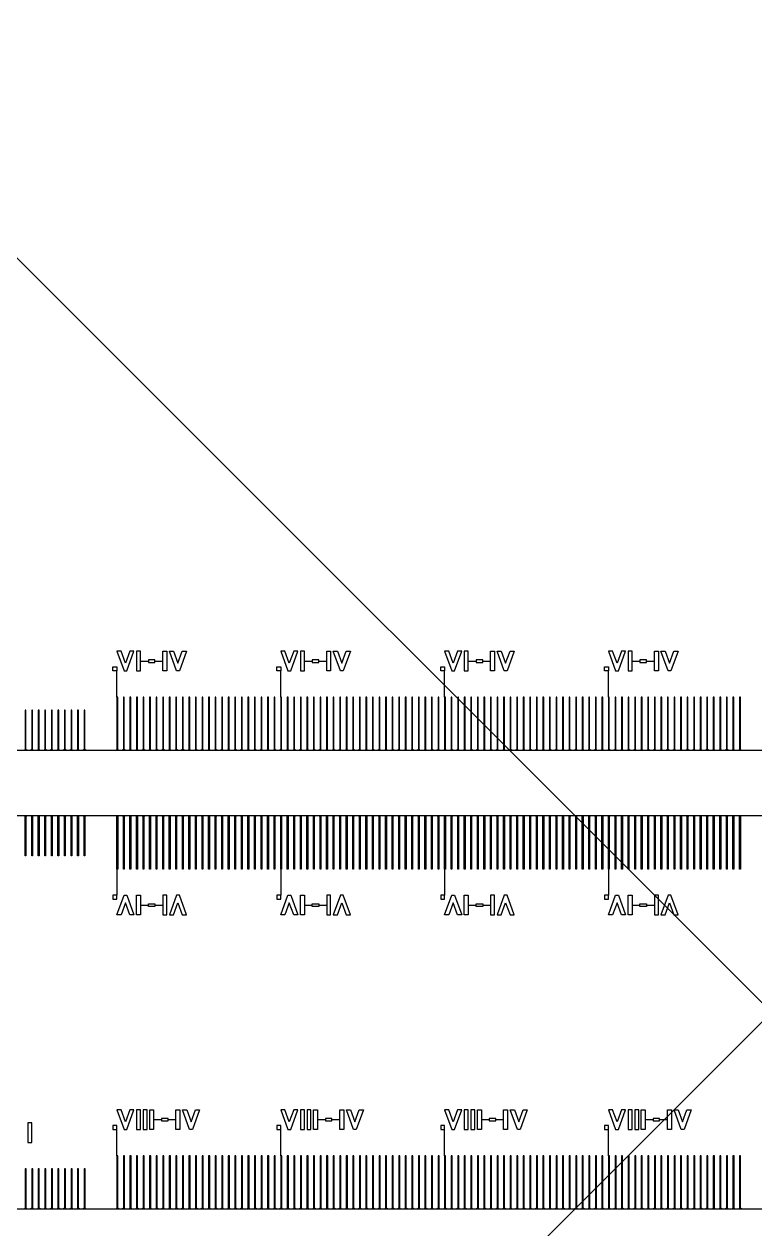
# Model space of a CAD drawing. Extents: x 135699 to 160699, y 112501 to 137501.
# Drawn here: x 147629 to 148186, y 124836 to 125756 of the extents above; entities that cross this region are included whole.
import ezdxf

# ---------------------------------------------------------------- set-up
doc = ezdxf.new("R2010")
doc.units = 13
doc.layers.add('0.6', color=7, linetype='Continuous', true_color=0x00f000)
doc.layers.add('Write', color=7, linetype='Continuous', true_color=0x839eaa)
doc.layers.add('0.8', color=30, linetype='Continuous')
doc.layers.add('Main', color=140, linetype='Continuous')

msp = doc.modelspace()

# ---------------------------------------------------------------- linework, layer by layer
for p, q in [((135699.08, 112501.31), (160699.08, 137501.31)), ((135699.08, 137501.31), (160699.08, 112501.31)), ((147717.73, 125269.41), (147723.73, 125269.41)), ((147728.73, 125269.41), (147734.73, 125269.41)), ((147842.73, 125269.41), (147848.73, 125269.41)), ((147853.73, 125269.41), (147859.73, 125269.41)), ((147967.73, 125269.41), (147973.73, 125269.41)), ((147978.73, 125269.41), (147984.73, 125269.41)), ((148092.73, 125269.41), (148098.73, 125269.41)), ((148103.73, 125269.41), (148109.73, 125269.41)), ((147699.68, 125241.91), (147699.68, 125261.91)), ((147824.68, 125241.91), (147824.68, 125261.91)), ((147949.68, 125241.91), (147949.68, 125261.91)), ((148074.68, 125241.91), (148074.68, 125261.91)), ((147699.68, 125110.71), (147699.68, 125090.71)), ((147824.68, 125110.71), (147824.68, 125090.71)), ((147949.68, 125110.71), (147949.68, 125090.71)), ((148074.68, 125110.71), (148074.68, 125090.71)), ((147717.73, 125083.21), (147723.73, 125083.21)), ((147728.73, 125083.21), (147734.73, 125083.21)), ((147842.73, 125083.21), (147848.73, 125083.21)), ((147853.73, 125083.21), (147859.73, 125083.21)), ((147967.73, 125083.21), (147973.73, 125083.21)), ((147978.73, 125083.21), (147984.73, 125083.21)), ((148092.73, 125083.21), (148098.73, 125083.21)), ((148103.73, 125083.21), (148109.73, 125083.21)), ((147727.73, 124919.41), (147733.73, 124919.41)), ((147738.73, 124919.41), (147744.73, 124919.41)), ((147852.73, 124919.41), (147858.73, 124919.41)), ((147863.73, 124919.41), (147869.73, 124919.41)), ((147977.73, 124919.41), (147983.73, 124919.41)), ((147988.73, 124919.41), (147994.73, 124919.41)), ((148102.73, 124919.41), (148108.73, 124919.41)), ((148113.73, 124919.41), (148119.73, 124919.41)), ((147699.68, 124891.91), (147699.68, 124911.91)), ((147824.68, 124891.91), (147824.68, 124911.91)), ((147949.68, 124891.91), (147949.68, 124911.91)), ((148074.68, 124891.91), (148074.68, 124911.91))]:
    msp.add_line(p, q)
at = {"layer": '0.6'}
for points in [[(147700.88, 125201.31), (147700.28, 125201.91), (147700.28, 125241.91), (147699.68, 125241.91), (147699.68, 125201.91), (147699.08, 125201.31)], [(147705.88, 125201.31), (147705.28, 125201.91), (147705.28, 125241.91), (147704.68, 125241.91), (147704.68, 125201.91), (147704.08, 125201.31)], [(147710.88, 125201.31), (147710.28, 125201.91), (147710.28, 125241.91), (147709.68, 125241.91), (147709.68, 125201.91), (147709.08, 125201.31)], [(147715.88, 125201.31), (147715.28, 125201.91), (147715.28, 125241.91), (147714.68, 125241.91), (147714.68, 125201.91), (147714.08, 125201.31)], [(147720.88, 125201.31), (147720.28, 125201.91), (147720.28, 125241.91), (147719.68, 125241.91), (147719.68, 125201.91), (147719.08, 125201.31)], [(147725.88, 125201.31), (147725.28, 125201.91), (147725.28, 125241.91), (147724.68, 125241.91), (147724.68, 125201.91), (147724.08, 125201.31)], [(147730.88, 125201.31), (147730.28, 125201.91), (147730.28, 125241.91), (147729.68, 125241.91), (147729.68, 125201.91), (147729.08, 125201.31)], [(147735.88, 125201.31), (147735.28, 125201.91), (147735.28, 125241.91), (147734.68, 125241.91), (147734.68, 125201.91), (147734.08, 125201.31)], [(147740.88, 125201.31), (147740.28, 125201.91), (147740.28, 125241.91), (147739.68, 125241.91), (147739.68, 125201.91), (147739.08, 125201.31)], [(147745.88, 125201.31), (147745.28, 125201.91), (147745.28, 125241.91), (147744.68, 125241.91), (147744.68, 125201.91), (147744.08, 125201.31)], [(147750.88, 125201.31), (147750.28, 125201.91), (147750.28, 125241.91), (147749.68, 125241.91), (147749.68, 125201.91), (147749.08, 125201.31)], [(147755.88, 125201.31), (147755.28, 125201.91), (147755.28, 125241.91), (147754.68, 125241.91), (147754.68, 125201.91), (147754.08, 125201.31)], [(147760.88, 125201.31), (147760.28, 125201.91), (147760.28, 125241.91), (147759.68, 125241.91), (147759.68, 125201.91), (147759.08, 125201.31)], [(147765.88, 125201.31), (147765.28, 125201.91), (147765.28, 125241.91), (147764.68, 125241.91), (147764.68, 125201.91), (147764.08, 125201.31)], [(147770.88, 125201.31), (147770.28, 125201.91), (147770.28, 125241.91), (147769.68, 125241.91), (147769.68, 125201.91), (147769.08, 125201.31)], [(147775.88, 125201.31), (147775.28, 125201.91), (147775.28, 125241.91), (147774.68, 125241.91), (147774.68, 125201.91), (147774.08, 125201.31)], [(147780.88, 125201.31), (147780.28, 125201.91), (147780.28, 125241.91), (147779.68, 125241.91), (147779.68, 125201.91), (147779.08, 125201.31)], [(147785.88, 125201.31), (147785.28, 125201.91), (147785.28, 125241.91), (147784.68, 125241.91), (147784.68, 125201.91), (147784.08, 125201.31)], [(147790.88, 125201.31), (147790.28, 125201.91), (147790.28, 125241.91), (147789.68, 125241.91), (147789.68, 125201.91), (147789.08, 125201.31)], [(147795.88, 125201.31), (147795.28, 125201.91), (147795.28, 125241.91), (147794.68, 125241.91), (147794.68, 125201.91), (147794.08, 125201.31)], [(147800.88, 125201.31), (147800.28, 125201.91), (147800.28, 125241.91), (147799.68, 125241.91), (147799.68, 125201.91), (147799.08, 125201.31)], [(147805.88, 125201.31), (147805.28, 125201.91), (147805.28, 125241.91), (147804.68, 125241.91), (147804.68, 125201.91), (147804.08, 125201.31)], [(147810.88, 125201.31), (147810.28, 125201.91), (147810.28, 125241.91), (147809.68, 125241.91), (147809.68, 125201.91), (147809.08, 125201.31)], [(147815.88, 125201.31), (147815.28, 125201.91), (147815.28, 125241.91), (147814.68, 125241.91), (147814.68, 125201.91), (147814.08, 125201.31)], [(147820.88, 125201.31), (147820.28, 125201.91), (147820.28, 125241.91), (147819.68, 125241.91), (147819.68, 125201.91), (147819.08, 125201.31)], [(147825.88, 125201.31), (147825.28, 125201.91), (147825.28, 125241.91), (147824.68, 125241.91), (147824.68, 125201.91), (147824.08, 125201.31)], [(147830.88, 125201.31), (147830.28, 125201.91), (147830.28, 125241.91), (147829.68, 125241.91), (147829.68, 125201.91), (147829.08, 125201.31)], [(147835.88, 125201.31), (147835.28, 125201.91), (147835.28, 125241.91), (147834.68, 125241.91), (147834.68, 125201.91), (147834.08, 125201.31)], [(147840.88, 125201.31), (147840.28, 125201.91), (147840.28, 125241.91), (147839.68, 125241.91), (147839.68, 125201.91), (147839.08, 125201.31)], [(147845.88, 125201.31), (147845.28, 125201.91), (147845.28, 125241.91), (147844.68, 125241.91), (147844.68, 125201.91), (147844.08, 125201.31)], [(147850.88, 125201.31), (147850.28, 125201.91), (147850.28, 125241.91), (147849.68, 125241.91), (147849.68, 125201.91), (147849.08, 125201.31)], [(147855.88, 125201.31), (147855.28, 125201.91), (147855.28, 125241.91), (147854.68, 125241.91), (147854.68, 125201.91), (147854.08, 125201.31)], [(147860.88, 125201.31), (147860.28, 125201.91), (147860.28, 125241.91), (147859.68, 125241.91), (147859.68, 125201.91), (147859.08, 125201.31)], [(147865.88, 125201.31), (147865.28, 125201.91), (147865.28, 125241.91), (147864.68, 125241.91), (147864.68, 125201.91), (147864.08, 125201.31)], [(147870.88, 125201.31), (147870.28, 125201.91), (147870.28, 125241.91), (147869.68, 125241.91), (147869.68, 125201.91), (147869.08, 125201.31)], [(147875.88, 125201.31), (147875.28, 125201.91), (147875.28, 125241.91), (147874.68, 125241.91), (147874.68, 125201.91), (147874.08, 125201.31)], [(147880.88, 125201.31), (147880.28, 125201.91), (147880.28, 125241.91), (147879.68, 125241.91), (147879.68, 125201.91), (147879.08, 125201.31)], [(147885.88, 125201.31), (147885.28, 125201.91), (147885.28, 125241.91), (147884.68, 125241.91), (147884.68, 125201.91), (147884.08, 125201.31)], [(147890.88, 125201.31), (147890.28, 125201.91), (147890.28, 125241.91), (147889.68, 125241.91), (147889.68, 125201.91), (147889.08, 125201.31)], [(147895.88, 125201.31), (147895.28, 125201.91), (147895.28, 125241.91), (147894.68, 125241.91), (147894.68, 125201.91), (147894.08, 125201.31)], [(147900.88, 125201.31), (147900.28, 125201.91), (147900.28, 125241.91), (147899.68, 125241.91), (147899.68, 125201.91), (147899.08, 125201.31)], [(147905.88, 125201.31), (147905.28, 125201.91), (147905.28, 125241.91), (147904.68, 125241.91), (147904.68, 125201.91), (147904.08, 125201.31)], [(147910.88, 125201.31), (147910.28, 125201.91), (147910.28, 125241.91), (147909.68, 125241.91), (147909.68, 125201.91), (147909.08, 125201.31)], [(147915.88, 125201.31), (147915.28, 125201.91), (147915.28, 125241.91), (147914.68, 125241.91), (147914.68, 125201.91), (147914.08, 125201.31)], [(147920.88, 125201.31), (147920.28, 125201.91), (147920.28, 125241.91), (147919.68, 125241.91), (147919.68, 125201.91), (147919.08, 125201.31)], [(147925.88, 125201.31), (147925.28, 125201.91), (147925.28, 125241.91), (147924.68, 125241.91), (147924.68, 125201.91), (147924.08, 125201.31)], [(147930.88, 125201.31), (147930.28, 125201.91), (147930.28, 125241.91), (147929.68, 125241.91), (147929.68, 125201.91), (147929.08, 125201.31)], [(147935.88, 125201.31), (147935.28, 125201.91), (147935.28, 125241.91), (147934.68, 125241.91), (147934.68, 125201.91), (147934.08, 125201.31)], [(147940.88, 125201.31), (147940.28, 125201.91), (147940.28, 125241.91), (147939.68, 125241.91), (147939.68, 125201.91), (147939.08, 125201.31)], [(147945.88, 125201.31), (147945.28, 125201.91), (147945.28, 125241.91), (147944.68, 125241.91), (147944.68, 125201.91), (147944.08, 125201.31)], [(147950.88, 125201.31), (147950.28, 125201.91), (147950.28, 125241.91), (147949.68, 125241.91), (147949.68, 125201.91), (147949.08, 125201.31)], [(147955.88, 125201.31), (147955.28, 125201.91), (147955.28, 125241.91), (147954.68, 125241.91), (147954.68, 125201.91), (147954.08, 125201.31)], [(147960.88, 125201.31), (147960.28, 125201.91), (147960.28, 125241.91), (147959.68, 125241.91), (147959.68, 125201.91), (147959.08, 125201.31)], [(147965.88, 125201.31), (147965.28, 125201.91), (147965.28, 125241.91), (147964.68, 125241.91), (147964.68, 125201.91), (147964.08, 125201.31)], [(147970.88, 125201.31), (147970.28, 125201.91), (147970.28, 125241.91), (147969.68, 125241.91), (147969.68, 125201.91), (147969.08, 125201.31)], [(147975.88, 125201.31), (147975.28, 125201.91), (147975.28, 125241.91), (147974.68, 125241.91), (147974.68, 125201.91), (147974.08, 125201.31)], [(147980.88, 125201.31), (147980.28, 125201.91), (147980.28, 125241.91), (147979.68, 125241.91), (147979.68, 125201.91), (147979.08, 125201.31)], [(147985.88, 125201.31), (147985.28, 125201.91), (147985.28, 125241.91), (147984.68, 125241.91), (147984.68, 125201.91), (147984.08, 125201.31)], [(147990.88, 125201.31), (147990.28, 125201.91), (147990.28, 125241.91), (147989.68, 125241.91), (147989.68, 125201.91), (147989.08, 125201.31)], [(147995.88, 125201.31), (147995.28, 125201.91), (147995.28, 125241.91), (147994.68, 125241.91), (147994.68, 125201.91), (147994.08, 125201.31)], [(148000.88, 125201.31), (148000.28, 125201.91), (148000.28, 125241.91), (147999.68, 125241.91), (147999.68, 125201.91), (147999.08, 125201.31)], [(148005.88, 125201.31), (148005.28, 125201.91), (148005.28, 125241.91), (148004.68, 125241.91), (148004.68, 125201.91), (148004.08, 125201.31)], [(148010.88, 125201.31), (148010.28, 125201.91), (148010.28, 125241.91), (148009.68, 125241.91), (148009.68, 125201.91), (148009.08, 125201.31)], [(148015.88, 125201.31), (148015.28, 125201.91), (148015.28, 125241.91), (148014.68, 125241.91), (148014.68, 125201.91), (148014.08, 125201.31)], [(148020.88, 125201.31), (148020.28, 125201.91), (148020.28, 125241.91), (148019.68, 125241.91), (148019.68, 125201.91), (148019.08, 125201.31)], [(148025.88, 125201.31), (148025.28, 125201.91), (148025.28, 125241.91), (148024.68, 125241.91), (148024.68, 125201.91), (148024.08, 125201.31)], [(148030.88, 125201.31), (148030.28, 125201.91), (148030.28, 125241.91), (148029.68, 125241.91), (148029.68, 125201.91), (148029.08, 125201.31)], [(148035.88, 125201.31), (148035.28, 125201.91), (148035.28, 125241.91), (148034.68, 125241.91), (148034.68, 125201.91), (148034.08, 125201.31)], [(148040.88, 125201.31), (148040.28, 125201.91), (148040.28, 125241.91), (148039.68, 125241.91), (148039.68, 125201.91), (148039.08, 125201.31)], [(148045.88, 125201.31), (148045.28, 125201.91), (148045.28, 125241.91), (148044.68, 125241.91), (148044.68, 125201.91), (148044.08, 125201.31)], [(148050.88, 125201.31), (148050.28, 125201.91), (148050.28, 125241.91), (148049.68, 125241.91), (148049.68, 125201.91), (148049.08, 125201.31)], [(148055.88, 125201.31), (148055.28, 125201.91), (148055.28, 125241.91), (148054.68, 125241.91), (148054.68, 125201.91), (148054.08, 125201.31)], [(148060.88, 125201.31), (148060.28, 125201.91), (148060.28, 125241.91), (148059.68, 125241.91), (148059.68, 125201.91), (148059.08, 125201.31)], [(148065.88, 125201.31), (148065.28, 125201.91), (148065.28, 125241.91), (148064.68, 125241.91), (148064.68, 125201.91), (148064.08, 125201.31)], [(148070.88, 125201.31), (148070.28, 125201.91), (148070.28, 125241.91), (148069.68, 125241.91), (148069.68, 125201.91), (148069.08, 125201.31)], [(148075.88, 125201.31), (148075.28, 125201.91), (148075.28, 125241.91), (148074.68, 125241.91), (148074.68, 125201.91), (148074.08, 125201.31)], [(148080.88, 125201.31), (148080.28, 125201.91), (148080.28, 125241.91), (148079.68, 125241.91), (148079.68, 125201.91), (148079.08, 125201.31)], [(148085.88, 125201.31), (148085.28, 125201.91), (148085.28, 125241.91), (148084.68, 125241.91), (148084.68, 125201.91), (148084.08, 125201.31)], [(148090.88, 125201.31), (148090.28, 125201.91), (148090.28, 125241.91), (148089.68, 125241.91), (148089.68, 125201.91), (148089.08, 125201.31)], [(148095.88, 125201.31), (148095.28, 125201.91), (148095.28, 125241.91), (148094.68, 125241.91), (148094.68, 125201.91), (148094.08, 125201.31)], [(148100.88, 125201.31), (148100.28, 125201.91), (148100.28, 125241.91), (148099.68, 125241.91), (148099.68, 125201.91), (148099.08, 125201.31)], [(148105.88, 125201.31), (148105.28, 125201.91), (148105.28, 125241.91), (148104.68, 125241.91), (148104.68, 125201.91), (148104.08, 125201.31)], [(148110.88, 125201.31), (148110.28, 125201.91), (148110.28, 125241.91), (148109.68, 125241.91), (148109.68, 125201.91), (148109.08, 125201.31)], [(148115.88, 125201.31), (148115.28, 125201.91), (148115.28, 125241.91), (148114.68, 125241.91), (148114.68, 125201.91), (148114.08, 125201.31)], [(148120.88, 125201.31), (148120.28, 125201.91), (148120.28, 125241.91), (148119.68, 125241.91), (148119.68, 125201.91), (148119.08, 125201.31)], [(148125.88, 125201.31), (148125.28, 125201.91), (148125.28, 125241.91), (148124.68, 125241.91), (148124.68, 125201.91), (148124.08, 125201.31)], [(148130.88, 125201.31), (148130.28, 125201.91), (148130.28, 125241.91), (148129.68, 125241.91), (148129.68, 125201.91), (148129.08, 125201.31)], [(148135.88, 125201.31), (148135.28, 125201.91), (148135.28, 125241.91), (148134.68, 125241.91), (148134.68, 125201.91), (148134.08, 125201.31)], [(148140.88, 125201.31), (148140.28, 125201.91), (148140.28, 125241.91), (148139.68, 125241.91), (148139.68, 125201.91), (148139.08, 125201.31)], [(148145.88, 125201.31), (148145.28, 125201.91), (148145.28, 125241.91), (148144.68, 125241.91), (148144.68, 125201.91), (148144.08, 125201.31)], [(148150.88, 125201.31), (148150.28, 125201.91), (148150.28, 125241.91), (148149.68, 125241.91), (148149.68, 125201.91), (148149.08, 125201.31)], [(148155.88, 125201.31), (148155.28, 125201.91), (148155.28, 125241.91), (148154.68, 125241.91), (148154.68, 125201.91), (148154.08, 125201.31)], [(148160.88, 125201.31), (148160.28, 125201.91), (148160.28, 125241.91), (148159.68, 125241.91), (148159.68, 125201.91), (148159.08, 125201.31)], [(148165.88, 125201.31), (148165.28, 125201.91), (148165.28, 125241.91), (148164.68, 125241.91), (148164.68, 125201.91), (148164.08, 125201.31)], [(148170.88, 125201.31), (148170.28, 125201.91), (148170.28, 125241.91), (148169.68, 125241.91), (148169.68, 125201.91), (148169.08, 125201.31)], [(148175.88, 125201.31), (148175.28, 125201.91), (148175.28, 125241.91), (148174.68, 125241.91), (148174.68, 125201.91), (148174.08, 125201.31)], [(147630.88, 125201.31), (147630.28, 125201.91), (147630.28, 125231.91), (147629.68, 125231.91), (147629.68, 125201.91), (147629.08, 125201.31)], [(147635.88, 125201.31), (147635.28, 125201.91), (147635.28, 125231.91), (147634.68, 125231.91), (147634.68, 125201.91), (147634.08, 125201.31)], [(147640.88, 125201.31), (147640.28, 125201.91), (147640.28, 125231.91), (147639.68, 125231.91), (147639.68, 125201.91), (147639.08, 125201.31)], [(147645.88, 125201.31), (147645.28, 125201.91), (147645.28, 125231.91), (147644.68, 125231.91), (147644.68, 125201.91), (147644.08, 125201.31)], [(147650.88, 125201.31), (147650.28, 125201.91), (147650.28, 125231.91), (147649.68, 125231.91), (147649.68, 125201.91), (147649.08, 125201.31)], [(147655.88, 125201.31), (147655.28, 125201.91), (147655.28, 125231.91), (147654.68, 125231.91), (147654.68, 125201.91), (147654.08, 125201.31)], [(147660.88, 125201.31), (147660.28, 125201.91), (147660.28, 125231.91), (147659.68, 125231.91), (147659.68, 125201.91), (147659.08, 125201.31)], [(147665.88, 125201.31), (147665.28, 125201.91), (147665.28, 125231.91), (147664.68, 125231.91), (147664.68, 125201.91), (147664.08, 125201.31)], [(147670.88, 125201.31), (147670.28, 125201.91), (147670.28, 125231.91), (147669.68, 125231.91), (147669.68, 125201.91), (147669.08, 125201.31)], [(147675.88, 125201.31), (147675.28, 125201.91), (147675.28, 125231.91), (147674.68, 125231.91), (147674.68, 125201.91), (147674.08, 125201.31)], [(147630.88, 125151.31), (147630.28, 125150.71), (147630.28, 125120.71), (147629.68, 125120.71), (147629.68, 125150.71), (147629.08, 125151.31)], [(147635.88, 125151.31), (147635.28, 125150.71), (147635.28, 125120.71), (147634.68, 125120.71), (147634.68, 125150.71), (147634.08, 125151.31)], [(147640.88, 125151.31), (147640.28, 125150.71), (147640.28, 125120.71), (147639.68, 125120.71), (147639.68, 125150.71), (147639.08, 125151.31)], [(147645.88, 125151.31), (147645.28, 125150.71), (147645.28, 125120.71), (147644.68, 125120.71), (147644.68, 125150.71), (147644.08, 125151.31)], [(147650.88, 125151.31), (147650.28, 125150.71), (147650.28, 125120.71), (147649.68, 125120.71), (147649.68, 125150.71), (147649.08, 125151.31)], [(147655.88, 125151.31), (147655.28, 125150.71), (147655.28, 125120.71), (147654.68, 125120.71), (147654.68, 125150.71), (147654.08, 125151.31)], [(147660.88, 125151.31), (147660.28, 125150.71), (147660.28, 125120.71), (147659.68, 125120.71), (147659.68, 125150.71), (147659.08, 125151.31)], [(147665.88, 125151.31), (147665.28, 125150.71), (147665.28, 125120.71), (147664.68, 125120.71), (147664.68, 125150.71), (147664.08, 125151.31)], [(147670.88, 125151.31), (147670.28, 125150.71), (147670.28, 125120.71), (147669.68, 125120.71), (147669.68, 125150.71), (147669.08, 125151.31)], [(147675.88, 125151.31), (147675.28, 125150.71), (147675.28, 125120.71), (147674.68, 125120.71), (147674.68, 125150.71), (147674.08, 125151.31)], [(147700.88, 125151.31), (147700.28, 125150.71), (147700.28, 125110.71), (147699.68, 125110.71), (147699.68, 125150.71), (147699.08, 125151.31)], [(147705.88, 125151.31), (147705.28, 125150.71), (147705.28, 125110.71), (147704.68, 125110.71), (147704.68, 125150.71), (147704.08, 125151.31)], [(147710.88, 125151.31), (147710.28, 125150.71), (147710.28, 125110.71), (147709.68, 125110.71), (147709.68, 125150.71), (147709.08, 125151.31)], [(147715.88, 125151.31), (147715.28, 125150.71), (147715.28, 125110.71), (147714.68, 125110.71), (147714.68, 125150.71), (147714.08, 125151.31)], [(147720.88, 125151.31), (147720.28, 125150.71), (147720.28, 125110.71), (147719.68, 125110.71), (147719.68, 125150.71), (147719.08, 125151.31)], [(147725.88, 125151.31), (147725.28, 125150.71), (147725.28, 125110.71), (147724.68, 125110.71), (147724.68, 125150.71), (147724.08, 125151.31)], [(147730.88, 125151.31), (147730.28, 125150.71), (147730.28, 125110.71), (147729.68, 125110.71), (147729.68, 125150.71), (147729.08, 125151.31)], [(147735.88, 125151.31), (147735.28, 125150.71), (147735.28, 125110.71), (147734.68, 125110.71), (147734.68, 125150.71), (147734.08, 125151.31)], [(147740.88, 125151.31), (147740.28, 125150.71), (147740.28, 125110.71), (147739.68, 125110.71), (147739.68, 125150.71), (147739.08, 125151.31)], [(147745.88, 125151.31), (147745.28, 125150.71), (147745.28, 125110.71), (147744.68, 125110.71), (147744.68, 125150.71), (147744.08, 125151.31)], [(147750.88, 125151.31), (147750.28, 125150.71), (147750.28, 125110.71), (147749.68, 125110.71), (147749.68, 125150.71), (147749.08, 125151.31)], [(147755.88, 125151.31), (147755.28, 125150.71), (147755.28, 125110.71), (147754.68, 125110.71), (147754.68, 125150.71), (147754.08, 125151.31)], [(147760.88, 125151.31), (147760.28, 125150.71), (147760.28, 125110.71), (147759.68, 125110.71), (147759.68, 125150.71), (147759.08, 125151.31)], [(147765.88, 125151.31), (147765.28, 125150.71), (147765.28, 125110.71), (147764.68, 125110.71), (147764.68, 125150.71), (147764.08, 125151.31)], [(147770.88, 125151.31), (147770.28, 125150.71), (147770.28, 125110.71), (147769.68, 125110.71), (147769.68, 125150.71), (147769.08, 125151.31)], [(147775.88, 125151.31), (147775.28, 125150.71), (147775.28, 125110.71), (147774.68, 125110.71), (147774.68, 125150.71), (147774.08, 125151.31)], [(147780.88, 125151.31), (147780.28, 125150.71), (147780.28, 125110.71), (147779.68, 125110.71), (147779.68, 125150.71), (147779.08, 125151.31)], [(147785.88, 125151.31), (147785.28, 125150.71), (147785.28, 125110.71), (147784.68, 125110.71), (147784.68, 125150.71), (147784.08, 125151.31)], [(147790.88, 125151.31), (147790.28, 125150.71), (147790.28, 125110.71), (147789.68, 125110.71), (147789.68, 125150.71), (147789.08, 125151.31)], [(147795.88, 125151.31), (147795.28, 125150.71), (147795.28, 125110.71), (147794.68, 125110.71), (147794.68, 125150.71), (147794.08, 125151.31)], [(147800.88, 125151.31), (147800.28, 125150.71), (147800.28, 125110.71), (147799.68, 125110.71), (147799.68, 125150.71), (147799.08, 125151.31)], [(147805.88, 125151.31), (147805.28, 125150.71), (147805.28, 125110.71), (147804.68, 125110.71), (147804.68, 125150.71), (147804.08, 125151.31)], [(147810.88, 125151.31), (147810.28, 125150.71), (147810.28, 125110.71), (147809.68, 125110.71), (147809.68, 125150.71), (147809.08, 125151.31)], [(147815.88, 125151.31), (147815.28, 125150.71), (147815.28, 125110.71), (147814.68, 125110.71), (147814.68, 125150.71), (147814.08, 125151.31)], [(147820.88, 125151.31), (147820.28, 125150.71), (147820.28, 125110.71), (147819.68, 125110.71), (147819.68, 125150.71), (147819.08, 125151.31)], [(147825.88, 125151.31), (147825.28, 125150.71), (147825.28, 125110.71), (147824.68, 125110.71), (147824.68, 125150.71), (147824.08, 125151.31)], [(147830.88, 125151.31), (147830.28, 125150.71), (147830.28, 125110.71), (147829.68, 125110.71), (147829.68, 125150.71), (147829.08, 125151.31)], [(147835.88, 125151.31), (147835.28, 125150.71), (147835.28, 125110.71), (147834.68, 125110.71), (147834.68, 125150.71), (147834.08, 125151.31)], [(147840.88, 125151.31), (147840.28, 125150.71), (147840.28, 125110.71), (147839.68, 125110.71), (147839.68, 125150.71), (147839.08, 125151.31)], [(147845.88, 125151.31), (147845.28, 125150.71), (147845.28, 125110.71), (147844.68, 125110.71), (147844.68, 125150.71), (147844.08, 125151.31)], [(147850.88, 125151.31), (147850.28, 125150.71), (147850.28, 125110.71), (147849.68, 125110.71), (147849.68, 125150.71), (147849.08, 125151.31)], [(147855.88, 125151.31), (147855.28, 125150.71), (147855.28, 125110.71), (147854.68, 125110.71), (147854.68, 125150.71), (147854.08, 125151.31)], [(147860.88, 125151.31), (147860.28, 125150.71), (147860.28, 125110.71), (147859.68, 125110.71), (147859.68, 125150.71), (147859.08, 125151.31)], [(147865.88, 125151.31), (147865.28, 125150.71), (147865.28, 125110.71), (147864.68, 125110.71), (147864.68, 125150.71), (147864.08, 125151.31)], [(147870.88, 125151.31), (147870.28, 125150.71), (147870.28, 125110.71), (147869.68, 125110.71), (147869.68, 125150.71), (147869.08, 125151.31)], [(147875.88, 125151.31), (147875.28, 125150.71), (147875.28, 125110.71), (147874.68, 125110.71), (147874.68, 125150.71), (147874.08, 125151.31)], [(147880.88, 125151.31), (147880.28, 125150.71), (147880.28, 125110.71), (147879.68, 125110.71), (147879.68, 125150.71), (147879.08, 125151.31)], [(147885.88, 125151.31), (147885.28, 125150.71), (147885.28, 125110.71), (147884.68, 125110.71), (147884.68, 125150.71), (147884.08, 125151.31)], [(147890.88, 125151.31), (147890.28, 125150.71), (147890.28, 125110.71), (147889.68, 125110.71), (147889.68, 125150.71), (147889.08, 125151.31)], [(147895.88, 125151.31), (147895.28, 125150.71), (147895.28, 125110.71), (147894.68, 125110.71), (147894.68, 125150.71), (147894.08, 125151.31)], [(147900.88, 125151.31), (147900.28, 125150.71), (147900.28, 125110.71), (147899.68, 125110.71), (147899.68, 125150.71), (147899.08, 125151.31)], [(147905.88, 125151.31), (147905.28, 125150.71), (147905.28, 125110.71), (147904.68, 125110.71), (147904.68, 125150.71), (147904.08, 125151.31)], [(147910.88, 125151.31), (147910.28, 125150.71), (147910.28, 125110.71), (147909.68, 125110.71), (147909.68, 125150.71), (147909.08, 125151.31)], [(147915.88, 125151.31), (147915.28, 125150.71), (147915.28, 125110.71), (147914.68, 125110.71), (147914.68, 125150.71), (147914.08, 125151.31)], [(147920.88, 125151.31), (147920.28, 125150.71), (147920.28, 125110.71), (147919.68, 125110.71), (147919.68, 125150.71), (147919.08, 125151.31)], [(147925.88, 125151.31), (147925.28, 125150.71), (147925.28, 125110.71), (147924.68, 125110.71), (147924.68, 125150.71), (147924.08, 125151.31)], [(147930.88, 125151.31), (147930.28, 125150.71), (147930.28, 125110.71), (147929.68, 125110.71), (147929.68, 125150.71), (147929.08, 125151.31)], [(147935.88, 125151.31), (147935.28, 125150.71), (147935.28, 125110.71), (147934.68, 125110.71), (147934.68, 125150.71), (147934.08, 125151.31)], [(147940.88, 125151.31), (147940.28, 125150.71), (147940.28, 125110.71), (147939.68, 125110.71), (147939.68, 125150.71), (147939.08, 125151.31)], [(147945.88, 125151.31), (147945.28, 125150.71), (147945.28, 125110.71), (147944.68, 125110.71), (147944.68, 125150.71), (147944.08, 125151.31)], [(147950.88, 125151.31), (147950.28, 125150.71), (147950.28, 125110.71), (147949.68, 125110.71), (147949.68, 125150.71), (147949.08, 125151.31)], [(147955.88, 125151.31), (147955.28, 125150.71), (147955.28, 125110.71), (147954.68, 125110.71), (147954.68, 125150.71), (147954.08, 125151.31)], [(147960.88, 125151.31), (147960.28, 125150.71), (147960.28, 125110.71), (147959.68, 125110.71), (147959.68, 125150.71), (147959.08, 125151.31)], [(147965.88, 125151.31), (147965.28, 125150.71), (147965.28, 125110.71), (147964.68, 125110.71), (147964.68, 125150.71), (147964.08, 125151.31)], [(147970.88, 125151.31), (147970.28, 125150.71), (147970.28, 125110.71), (147969.68, 125110.71), (147969.68, 125150.71), (147969.08, 125151.31)], [(147975.88, 125151.31), (147975.28, 125150.71), (147975.28, 125110.71), (147974.68, 125110.71), (147974.68, 125150.71), (147974.08, 125151.31)], [(147980.88, 125151.31), (147980.28, 125150.71), (147980.28, 125110.71), (147979.68, 125110.71), (147979.68, 125150.71), (147979.08, 125151.31)], [(147985.88, 125151.31), (147985.28, 125150.71), (147985.28, 125110.71), (147984.68, 125110.71), (147984.68, 125150.71), (147984.08, 125151.31)], [(147990.88, 125151.31), (147990.28, 125150.71), (147990.28, 125110.71), (147989.68, 125110.71), (147989.68, 125150.71), (147989.08, 125151.31)], [(147995.88, 125151.31), (147995.28, 125150.71), (147995.28, 125110.71), (147994.68, 125110.71), (147994.68, 125150.71), (147994.08, 125151.31)], [(148000.88, 125151.31), (148000.28, 125150.71), (148000.28, 125110.71), (147999.68, 125110.71), (147999.68, 125150.71), (147999.08, 125151.31)], [(148005.88, 125151.31), (148005.28, 125150.71), (148005.28, 125110.71), (148004.68, 125110.71), (148004.68, 125150.71), (148004.08, 125151.31)], [(148010.88, 125151.31), (148010.28, 125150.71), (148010.28, 125110.71), (148009.68, 125110.71), (148009.68, 125150.71), (148009.08, 125151.31)], [(148015.88, 125151.31), (148015.28, 125150.71), (148015.28, 125110.71), (148014.68, 125110.71), (148014.68, 125150.71), (148014.08, 125151.31)], [(148020.88, 125151.31), (148020.28, 125150.71), (148020.28, 125110.71), (148019.68, 125110.71), (148019.68, 125150.71), (148019.08, 125151.31)], [(148025.88, 125151.31), (148025.28, 125150.71), (148025.28, 125110.71), (148024.68, 125110.71), (148024.68, 125150.71), (148024.08, 125151.31)], [(148030.88, 125151.31), (148030.28, 125150.71), (148030.28, 125110.71), (148029.68, 125110.71), (148029.68, 125150.71), (148029.08, 125151.31)], [(148035.88, 125151.31), (148035.28, 125150.71), (148035.28, 125110.71), (148034.68, 125110.71), (148034.68, 125150.71), (148034.08, 125151.31)], [(148040.88, 125151.31), (148040.28, 125150.71), (148040.28, 125110.71), (148039.68, 125110.71), (148039.68, 125150.71), (148039.08, 125151.31)], [(148045.88, 125151.31), (148045.28, 125150.71), (148045.28, 125110.71), (148044.68, 125110.71), (148044.68, 125150.71), (148044.08, 125151.31)], [(148050.88, 125151.31), (148050.28, 125150.71), (148050.28, 125110.71), (148049.68, 125110.71), (148049.68, 125150.71), (148049.08, 125151.31)], [(148055.88, 125151.31), (148055.28, 125150.71), (148055.28, 125110.71), (148054.68, 125110.71), (148054.68, 125150.71), (148054.08, 125151.31)], [(148060.88, 125151.31), (148060.28, 125150.71), (148060.28, 125110.71), (148059.68, 125110.71), (148059.68, 125150.71), (148059.08, 125151.31)], [(148065.88, 125151.31), (148065.28, 125150.71), (148065.28, 125110.71), (148064.68, 125110.71), (148064.68, 125150.71), (148064.08, 125151.31)], [(148070.88, 125151.31), (148070.28, 125150.71), (148070.28, 125110.71), (148069.68, 125110.71), (148069.68, 125150.71), (148069.08, 125151.31)], [(148075.88, 125151.31), (148075.28, 125150.71), (148075.28, 125110.71), (148074.68, 125110.71), (148074.68, 125150.71), (148074.08, 125151.31)], [(148080.88, 125151.31), (148080.28, 125150.71), (148080.28, 125110.71), (148079.68, 125110.71), (148079.68, 125150.71), (148079.08, 125151.31)], [(148085.88, 125151.31), (148085.28, 125150.71), (148085.28, 125110.71), (148084.68, 125110.71), (148084.68, 125150.71), (148084.08, 125151.31)], [(148090.88, 125151.31), (148090.28, 125150.71), (148090.28, 125110.71), (148089.68, 125110.71), (148089.68, 125150.71), (148089.08, 125151.31)], [(148095.88, 125151.31), (148095.28, 125150.71), (148095.28, 125110.71), (148094.68, 125110.71), (148094.68, 125150.71), (148094.08, 125151.31)], [(148100.88, 125151.31), (148100.28, 125150.71), (148100.28, 125110.71), (148099.68, 125110.71), (148099.68, 125150.71), (148099.08, 125151.31)], [(148105.88, 125151.31), (148105.28, 125150.71), (148105.28, 125110.71), (148104.68, 125110.71), (148104.68, 125150.71), (148104.08, 125151.31)], [(148110.88, 125151.31), (148110.28, 125150.71), (148110.28, 125110.71), (148109.68, 125110.71), (148109.68, 125150.71), (148109.08, 125151.31)], [(148115.88, 125151.31), (148115.28, 125150.71), (148115.28, 125110.71), (148114.68, 125110.71), (148114.68, 125150.71), (148114.08, 125151.31)], [(148120.88, 125151.31), (148120.28, 125150.71), (148120.28, 125110.71), (148119.68, 125110.71), (148119.68, 125150.71), (148119.08, 125151.31)], [(148125.88, 125151.31), (148125.28, 125150.71), (148125.28, 125110.71), (148124.68, 125110.71), (148124.68, 125150.71), (148124.08, 125151.31)], [(148130.88, 125151.31), (148130.28, 125150.71), (148130.28, 125110.71), (148129.68, 125110.71), (148129.68, 125150.71), (148129.08, 125151.31)], [(148135.88, 125151.31), (148135.28, 125150.71), (148135.28, 125110.71), (148134.68, 125110.71), (148134.68, 125150.71), (148134.08, 125151.31)], [(148140.88, 125151.31), (148140.28, 125150.71), (148140.28, 125110.71), (148139.68, 125110.71), (148139.68, 125150.71), (148139.08, 125151.31)], [(148145.88, 125151.31), (148145.28, 125150.71), (148145.28, 125110.71), (148144.68, 125110.71), (148144.68, 125150.71), (148144.08, 125151.31)], [(148150.88, 125151.31), (148150.28, 125150.71), (148150.28, 125110.71), (148149.68, 125110.71), (148149.68, 125150.71), (148149.08, 125151.31)], [(148155.88, 125151.31), (148155.28, 125150.71), (148155.28, 125110.71), (148154.68, 125110.71), (148154.68, 125150.71), (148154.08, 125151.31)], [(148160.88, 125151.31), (148160.28, 125150.71), (148160.28, 125110.71), (148159.68, 125110.71), (148159.68, 125150.71), (148159.08, 125151.31)], [(148165.88, 125151.31), (148165.28, 125150.71), (148165.28, 125110.71), (148164.68, 125110.71), (148164.68, 125150.71), (148164.08, 125151.31)], [(148170.88, 125151.31), (148170.28, 125150.71), (148170.28, 125110.71), (148169.68, 125110.71), (148169.68, 125150.71), (148169.08, 125151.31)], [(148175.88, 125151.31), (148175.28, 125150.71), (148175.28, 125110.71), (148174.68, 125110.71), (148174.68, 125150.71), (148174.08, 125151.31)]]:
    msp.add_lwpolyline(points, close=True, dxfattribs=at)
at = {"layer": '0.8'}
for points in [[(147701.08, 124851.31), (147700.48, 124851.91), (147700.48, 124891.91), (147699.68, 124891.91), (147699.68, 124851.91), (147699.08, 124851.31)], [(147706.08, 124851.31), (147705.48, 124851.91), (147705.48, 124891.91), (147704.68, 124891.91), (147704.68, 124851.91), (147704.08, 124851.31)], [(147711.08, 124851.31), (147710.48, 124851.91), (147710.48, 124891.91), (147709.68, 124891.91), (147709.68, 124851.91), (147709.08, 124851.31)], [(147716.08, 124851.31), (147715.48, 124851.91), (147715.48, 124891.91), (147714.68, 124891.91), (147714.68, 124851.91), (147714.08, 124851.31)], [(147721.08, 124851.31), (147720.48, 124851.91), (147720.48, 124891.91), (147719.68, 124891.91), (147719.68, 124851.91), (147719.08, 124851.31)], [(147726.08, 124851.31), (147725.48, 124851.91), (147725.48, 124891.91), (147724.68, 124891.91), (147724.68, 124851.91), (147724.08, 124851.31)], [(147731.08, 124851.31), (147730.48, 124851.91), (147730.48, 124891.91), (147729.68, 124891.91), (147729.68, 124851.91), (147729.08, 124851.31)], [(147736.08, 124851.31), (147735.48, 124851.91), (147735.48, 124891.91), (147734.68, 124891.91), (147734.68, 124851.91), (147734.08, 124851.31)], [(147741.08, 124851.31), (147740.48, 124851.91), (147740.48, 124891.91), (147739.68, 124891.91), (147739.68, 124851.91), (147739.08, 124851.31)], [(147746.08, 124851.31), (147745.48, 124851.91), (147745.48, 124891.91), (147744.68, 124891.91), (147744.68, 124851.91), (147744.08, 124851.31)], [(147751.08, 124851.31), (147750.48, 124851.91), (147750.48, 124891.91), (147749.68, 124891.91), (147749.68, 124851.91), (147749.08, 124851.31)], [(147756.08, 124851.31), (147755.48, 124851.91), (147755.48, 124891.91), (147754.68, 124891.91), (147754.68, 124851.91), (147754.08, 124851.31)], [(147761.08, 124851.31), (147760.48, 124851.91), (147760.48, 124891.91), (147759.68, 124891.91), (147759.68, 124851.91), (147759.08, 124851.31)], [(147766.08, 124851.31), (147765.48, 124851.91), (147765.48, 124891.91), (147764.68, 124891.91), (147764.68, 124851.91), (147764.08, 124851.31)], [(147771.08, 124851.31), (147770.48, 124851.91), (147770.48, 124891.91), (147769.68, 124891.91), (147769.68, 124851.91), (147769.08, 124851.31)], [(147776.08, 124851.31), (147775.48, 124851.91), (147775.48, 124891.91), (147774.68, 124891.91), (147774.68, 124851.91), (147774.08, 124851.31)], [(147781.08, 124851.31), (147780.48, 124851.91), (147780.48, 124891.91), (147779.68, 124891.91), (147779.68, 124851.91), (147779.08, 124851.31)], [(147786.08, 124851.31), (147785.48, 124851.91), (147785.48, 124891.91), (147784.68, 124891.91), (147784.68, 124851.91), (147784.08, 124851.31)], [(147791.08, 124851.31), (147790.48, 124851.91), (147790.48, 124891.91), (147789.68, 124891.91), (147789.68, 124851.91), (147789.08, 124851.31)], [(147796.08, 124851.31), (147795.48, 124851.91), (147795.48, 124891.91), (147794.68, 124891.91), (147794.68, 124851.91), (147794.08, 124851.31)], [(147801.08, 124851.31), (147800.48, 124851.91), (147800.48, 124891.91), (147799.68, 124891.91), (147799.68, 124851.91), (147799.08, 124851.31)], [(147806.08, 124851.31), (147805.48, 124851.91), (147805.48, 124891.91), (147804.68, 124891.91), (147804.68, 124851.91), (147804.08, 124851.31)], [(147811.08, 124851.31), (147810.48, 124851.91), (147810.48, 124891.91), (147809.68, 124891.91), (147809.68, 124851.91), (147809.08, 124851.31)], [(147816.08, 124851.31), (147815.48, 124851.91), (147815.48, 124891.91), (147814.68, 124891.91), (147814.68, 124851.91), (147814.08, 124851.31)], [(147821.08, 124851.31), (147820.48, 124851.91), (147820.48, 124891.91), (147819.68, 124891.91), (147819.68, 124851.91), (147819.08, 124851.31)], [(147826.08, 124851.31), (147825.48, 124851.91), (147825.48, 124891.91), (147824.68, 124891.91), (147824.68, 124851.91), (147824.08, 124851.31)], [(147831.08, 124851.31), (147830.48, 124851.91), (147830.48, 124891.91), (147829.68, 124891.91), (147829.68, 124851.91), (147829.08, 124851.31)], [(147836.08, 124851.31), (147835.48, 124851.91), (147835.48, 124891.91), (147834.68, 124891.91), (147834.68, 124851.91), (147834.08, 124851.31)], [(147841.08, 124851.31), (147840.48, 124851.91), (147840.48, 124891.91), (147839.68, 124891.91), (147839.68, 124851.91), (147839.08, 124851.31)], [(147846.08, 124851.31), (147845.48, 124851.91), (147845.48, 124891.91), (147844.68, 124891.91), (147844.68, 124851.91), (147844.08, 124851.31)], [(147851.08, 124851.31), (147850.48, 124851.91), (147850.48, 124891.91), (147849.68, 124891.91), (147849.68, 124851.91), (147849.08, 124851.31)], [(147856.08, 124851.31), (147855.48, 124851.91), (147855.48, 124891.91), (147854.68, 124891.91), (147854.68, 124851.91), (147854.08, 124851.31)], [(147861.08, 124851.31), (147860.48, 124851.91), (147860.48, 124891.91), (147859.68, 124891.91), (147859.68, 124851.91), (147859.08, 124851.31)], [(147866.08, 124851.31), (147865.48, 124851.91), (147865.48, 124891.91), (147864.68, 124891.91), (147864.68, 124851.91), (147864.08, 124851.31)], [(147871.08, 124851.31), (147870.48, 124851.91), (147870.48, 124891.91), (147869.68, 124891.91), (147869.68, 124851.91), (147869.08, 124851.31)], [(147876.08, 124851.31), (147875.48, 124851.91), (147875.48, 124891.91), (147874.68, 124891.91), (147874.68, 124851.91), (147874.08, 124851.31)], [(147881.08, 124851.31), (147880.48, 124851.91), (147880.48, 124891.91), (147879.68, 124891.91), (147879.68, 124851.91), (147879.08, 124851.31)], [(147886.08, 124851.31), (147885.48, 124851.91), (147885.48, 124891.91), (147884.68, 124891.91), (147884.68, 124851.91), (147884.08, 124851.31)], [(147891.08, 124851.31), (147890.48, 124851.91), (147890.48, 124891.91), (147889.68, 124891.91), (147889.68, 124851.91), (147889.08, 124851.31)], [(147896.08, 124851.31), (147895.48, 124851.91), (147895.48, 124891.91), (147894.68, 124891.91), (147894.68, 124851.91), (147894.08, 124851.31)], [(147901.08, 124851.31), (147900.48, 124851.91), (147900.48, 124891.91), (147899.68, 124891.91), (147899.68, 124851.91), (147899.08, 124851.31)], [(147906.08, 124851.31), (147905.48, 124851.91), (147905.48, 124891.91), (147904.68, 124891.91), (147904.68, 124851.91), (147904.08, 124851.31)], [(147911.08, 124851.31), (147910.48, 124851.91), (147910.48, 124891.91), (147909.68, 124891.91), (147909.68, 124851.91), (147909.08, 124851.31)], [(147916.08, 124851.31), (147915.48, 124851.91), (147915.48, 124891.91), (147914.68, 124891.91), (147914.68, 124851.91), (147914.08, 124851.31)], [(147921.08, 124851.31), (147920.48, 124851.91), (147920.48, 124891.91), (147919.68, 124891.91), (147919.68, 124851.91), (147919.08, 124851.31)], [(147926.08, 124851.31), (147925.48, 124851.91), (147925.48, 124891.91), (147924.68, 124891.91), (147924.68, 124851.91), (147924.08, 124851.31)], [(147931.08, 124851.31), (147930.48, 124851.91), (147930.48, 124891.91), (147929.68, 124891.91), (147929.68, 124851.91), (147929.08, 124851.31)], [(147936.08, 124851.31), (147935.48, 124851.91), (147935.48, 124891.91), (147934.68, 124891.91), (147934.68, 124851.91), (147934.08, 124851.31)], [(147941.08, 124851.31), (147940.48, 124851.91), (147940.48, 124891.91), (147939.68, 124891.91), (147939.68, 124851.91), (147939.08, 124851.31)], [(147946.08, 124851.31), (147945.48, 124851.91), (147945.48, 124891.91), (147944.68, 124891.91), (147944.68, 124851.91), (147944.08, 124851.31)], [(147951.08, 124851.31), (147950.48, 124851.91), (147950.48, 124891.91), (147949.68, 124891.91), (147949.68, 124851.91), (147949.08, 124851.31)], [(147956.08, 124851.31), (147955.48, 124851.91), (147955.48, 124891.91), (147954.68, 124891.91), (147954.68, 124851.91), (147954.08, 124851.31)], [(147961.08, 124851.31), (147960.48, 124851.91), (147960.48, 124891.91), (147959.68, 124891.91), (147959.68, 124851.91), (147959.08, 124851.31)], [(147966.08, 124851.31), (147965.48, 124851.91), (147965.48, 124891.91), (147964.68, 124891.91), (147964.68, 124851.91), (147964.08, 124851.31)], [(147971.08, 124851.31), (147970.48, 124851.91), (147970.48, 124891.91), (147969.68, 124891.91), (147969.68, 124851.91), (147969.08, 124851.31)], [(147976.08, 124851.31), (147975.48, 124851.91), (147975.48, 124891.91), (147974.68, 124891.91), (147974.68, 124851.91), (147974.08, 124851.31)], [(147981.08, 124851.31), (147980.48, 124851.91), (147980.48, 124891.91), (147979.68, 124891.91), (147979.68, 124851.91), (147979.08, 124851.31)], [(147986.08, 124851.31), (147985.48, 124851.91), (147985.48, 124891.91), (147984.68, 124891.91), (147984.68, 124851.91), (147984.08, 124851.31)], [(147991.08, 124851.31), (147990.48, 124851.91), (147990.48, 124891.91), (147989.68, 124891.91), (147989.68, 124851.91), (147989.08, 124851.31)], [(147996.08, 124851.31), (147995.48, 124851.91), (147995.48, 124891.91), (147994.68, 124891.91), (147994.68, 124851.91), (147994.08, 124851.31)], [(148001.08, 124851.31), (148000.48, 124851.91), (148000.48, 124891.91), (147999.68, 124891.91), (147999.68, 124851.91), (147999.08, 124851.31)], [(148006.08, 124851.31), (148005.48, 124851.91), (148005.48, 124891.91), (148004.68, 124891.91), (148004.68, 124851.91), (148004.08, 124851.31)], [(148011.08, 124851.31), (148010.48, 124851.91), (148010.48, 124891.91), (148009.68, 124891.91), (148009.68, 124851.91), (148009.08, 124851.31)], [(148016.08, 124851.31), (148015.48, 124851.91), (148015.48, 124891.91), (148014.68, 124891.91), (148014.68, 124851.91), (148014.08, 124851.31)], [(148021.08, 124851.31), (148020.48, 124851.91), (148020.48, 124891.91), (148019.68, 124891.91), (148019.68, 124851.91), (148019.08, 124851.31)], [(148026.08, 124851.31), (148025.48, 124851.91), (148025.48, 124891.91), (148024.68, 124891.91), (148024.68, 124851.91), (148024.08, 124851.31)], [(148031.08, 124851.31), (148030.48, 124851.91), (148030.48, 124891.91), (148029.68, 124891.91), (148029.68, 124851.91), (148029.08, 124851.31)], [(148036.08, 124851.31), (148035.48, 124851.91), (148035.48, 124891.91), (148034.68, 124891.91), (148034.68, 124851.91), (148034.08, 124851.31)], [(148041.08, 124851.31), (148040.48, 124851.91), (148040.48, 124891.91), (148039.68, 124891.91), (148039.68, 124851.91), (148039.08, 124851.31)], [(148046.08, 124851.31), (148045.48, 124851.91), (148045.48, 124891.91), (148044.68, 124891.91), (148044.68, 124851.91), (148044.08, 124851.31)], [(148051.08, 124851.31), (148050.48, 124851.91), (148050.48, 124891.91), (148049.68, 124891.91), (148049.68, 124851.91), (148049.08, 124851.31)], [(148056.08, 124851.31), (148055.48, 124851.91), (148055.48, 124891.91), (148054.68, 124891.91), (148054.68, 124851.91), (148054.08, 124851.31)], [(148061.08, 124851.31), (148060.48, 124851.91), (148060.48, 124891.91), (148059.68, 124891.91), (148059.68, 124851.91), (148059.08, 124851.31)], [(148066.08, 124851.31), (148065.48, 124851.91), (148065.48, 124891.91), (148064.68, 124891.91), (148064.68, 124851.91), (148064.08, 124851.31)], [(148071.08, 124851.31), (148070.48, 124851.91), (148070.48, 124891.91), (148069.68, 124891.91), (148069.68, 124851.91), (148069.08, 124851.31)], [(148076.08, 124851.31), (148075.48, 124851.91), (148075.48, 124891.91), (148074.68, 124891.91), (148074.68, 124851.91), (148074.08, 124851.31)], [(148081.08, 124851.31), (148080.48, 124851.91), (148080.48, 124891.91), (148079.68, 124891.91), (148079.68, 124851.91), (148079.08, 124851.31)], [(148086.08, 124851.31), (148085.48, 124851.91), (148085.48, 124891.91), (148084.68, 124891.91), (148084.68, 124851.91), (148084.08, 124851.31)], [(148091.08, 124851.31), (148090.48, 124851.91), (148090.48, 124891.91), (148089.68, 124891.91), (148089.68, 124851.91), (148089.08, 124851.31)], [(148096.08, 124851.31), (148095.48, 124851.91), (148095.48, 124891.91), (148094.68, 124891.91), (148094.68, 124851.91), (148094.08, 124851.31)], [(148101.08, 124851.31), (148100.48, 124851.91), (148100.48, 124891.91), (148099.68, 124891.91), (148099.68, 124851.91), (148099.08, 124851.31)], [(148106.08, 124851.31), (148105.48, 124851.91), (148105.48, 124891.91), (148104.68, 124891.91), (148104.68, 124851.91), (148104.08, 124851.31)], [(148111.08, 124851.31), (148110.48, 124851.91), (148110.48, 124891.91), (148109.68, 124891.91), (148109.68, 124851.91), (148109.08, 124851.31)], [(148116.08, 124851.31), (148115.48, 124851.91), (148115.48, 124891.91), (148114.68, 124891.91), (148114.68, 124851.91), (148114.08, 124851.31)], [(148121.08, 124851.31), (148120.48, 124851.91), (148120.48, 124891.91), (148119.68, 124891.91), (148119.68, 124851.91), (148119.08, 124851.31)], [(148126.08, 124851.31), (148125.48, 124851.91), (148125.48, 124891.91), (148124.68, 124891.91), (148124.68, 124851.91), (148124.08, 124851.31)], [(148131.08, 124851.31), (148130.48, 124851.91), (148130.48, 124891.91), (148129.68, 124891.91), (148129.68, 124851.91), (148129.08, 124851.31)], [(148136.08, 124851.31), (148135.48, 124851.91), (148135.48, 124891.91), (148134.68, 124891.91), (148134.68, 124851.91), (148134.08, 124851.31)], [(148141.08, 124851.31), (148140.48, 124851.91), (148140.48, 124891.91), (148139.68, 124891.91), (148139.68, 124851.91), (148139.08, 124851.31)], [(148146.08, 124851.31), (148145.48, 124851.91), (148145.48, 124891.91), (148144.68, 124891.91), (148144.68, 124851.91), (148144.08, 124851.31)], [(148151.08, 124851.31), (148150.48, 124851.91), (148150.48, 124891.91), (148149.68, 124891.91), (148149.68, 124851.91), (148149.08, 124851.31)], [(148156.08, 124851.31), (148155.48, 124851.91), (148155.48, 124891.91), (148154.68, 124891.91), (148154.68, 124851.91), (148154.08, 124851.31)], [(148161.08, 124851.31), (148160.48, 124851.91), (148160.48, 124891.91), (148159.68, 124891.91), (148159.68, 124851.91), (148159.08, 124851.31)], [(148166.08, 124851.31), (148165.48, 124851.91), (148165.48, 124891.91), (148164.68, 124891.91), (148164.68, 124851.91), (148164.08, 124851.31)], [(148171.08, 124851.31), (148170.48, 124851.91), (148170.48, 124891.91), (148169.68, 124891.91), (148169.68, 124851.91), (148169.08, 124851.31)], [(148176.08, 124851.31), (148175.48, 124851.91), (148175.48, 124891.91), (148174.68, 124891.91), (148174.68, 124851.91), (148174.08, 124851.31)], [(147631.08, 124851.31), (147630.48, 124851.91), (147630.48, 124881.91), (147629.68, 124881.91), (147629.68, 124851.91), (147629.08, 124851.31)], [(147636.08, 124851.31), (147635.48, 124851.91), (147635.48, 124881.91), (147634.68, 124881.91), (147634.68, 124851.91), (147634.08, 124851.31)], [(147641.08, 124851.31), (147640.48, 124851.91), (147640.48, 124881.91), (147639.68, 124881.91), (147639.68, 124851.91), (147639.08, 124851.31)], [(147646.08, 124851.31), (147645.48, 124851.91), (147645.48, 124881.91), (147644.68, 124881.91), (147644.68, 124851.91), (147644.08, 124851.31)], [(147651.08, 124851.31), (147650.48, 124851.91), (147650.48, 124881.91), (147649.68, 124881.91), (147649.68, 124851.91), (147649.08, 124851.31)], [(147656.08, 124851.31), (147655.48, 124851.91), (147655.48, 124881.91), (147654.68, 124881.91), (147654.68, 124851.91), (147654.08, 124851.31)], [(147661.08, 124851.31), (147660.48, 124851.91), (147660.48, 124881.91), (147659.68, 124881.91), (147659.68, 124851.91), (147659.08, 124851.31)], [(147666.08, 124851.31), (147665.48, 124851.91), (147665.48, 124881.91), (147664.68, 124881.91), (147664.68, 124851.91), (147664.08, 124851.31)], [(147671.08, 124851.31), (147670.48, 124851.91), (147670.48, 124881.91), (147669.68, 124881.91), (147669.68, 124851.91), (147669.08, 124851.31)], [(147676.08, 124851.31), (147675.48, 124851.91), (147675.48, 124881.91), (147674.68, 124881.91), (147674.68, 124851.91), (147674.08, 124851.31)]]:
    msp.add_lwpolyline(points, close=True, dxfattribs=at)
at = {"layer": 'Main'}
for points in [[(150449.08, 125201.31, -0.414214), (150549.08, 125101.31), (150549.08, 124901.31, -0.414214), (150449.08, 124801.31), (145949.08, 124801.31, -0.414214), (145849.08, 124901.31), (145849.08, 125101.31, -0.414214), (145949.08, 125201.31)], [(150449.08, 125151.31), (145949.08, 125151.31, 0.414214), (145899.08, 125101.31), (145899.08, 124901.31, 0.414214), (145949.08, 124851.31), (150449.08, 124851.31, 0.414214), (150499.08, 124901.31), (150499.08, 125101.31, 0.414214)]]:
    msp.add_lwpolyline(points, format="xyb", close=True, dxfattribs=at)
at = {"layer": 'Write'}
for points in [[(147706.21, 125267.76), (147702.87, 125276.91), (147699.68, 125276.91), (147705.14, 125261.91), (147707.27, 125261.91), (147712.73, 125276.91), (147709.54, 125276.91)], [(147717.73, 125261.91), (147717.73, 125276.91), (147714.73, 125276.91), (147714.73, 125261.91)], [(147728.73, 125268.41), (147728.73, 125270.41), (147723.73, 125270.41), (147723.73, 125268.41)], [(147734.73, 125261.91), (147734.73, 125276.91), (147737.73, 125276.91), (147737.73, 125261.91)], [(147746.25, 125267.76), (147749.58, 125276.91), (147752.78, 125276.91), (147747.32, 125261.91), (147745.19, 125261.91), (147739.73, 125276.91), (147742.92, 125276.91)], [(147831.21, 125267.76), (147827.87, 125276.91), (147824.68, 125276.91), (147830.14, 125261.91), (147832.27, 125261.91), (147837.73, 125276.91), (147834.54, 125276.91)], [(147842.73, 125261.91), (147842.73, 125276.91), (147839.73, 125276.91), (147839.73, 125261.91)], [(147853.73, 125268.41), (147853.73, 125270.41), (147848.73, 125270.41), (147848.73, 125268.41)], [(147859.73, 125261.91), (147859.73, 125276.91), (147862.73, 125276.91), (147862.73, 125261.91)], [(147871.25, 125267.76), (147874.58, 125276.91), (147877.78, 125276.91), (147872.32, 125261.91), (147870.19, 125261.91), (147864.73, 125276.91), (147867.92, 125276.91)], [(147956.21, 125267.76), (147952.87, 125276.91), (147949.68, 125276.91), (147955.14, 125261.91), (147957.27, 125261.91), (147962.73, 125276.91), (147959.54, 125276.91)], [(147967.73, 125261.91), (147967.73, 125276.91), (147964.73, 125276.91), (147964.73, 125261.91)], [(147978.73, 125268.41), (147978.73, 125270.41), (147973.73, 125270.41), (147973.73, 125268.41)], [(147984.73, 125261.91), (147984.73, 125276.91), (147987.73, 125276.91), (147987.73, 125261.91)], [(147996.25, 125267.76), (147999.58, 125276.91), (148002.78, 125276.91), (147997.32, 125261.91), (147995.19, 125261.91), (147989.73, 125276.91), (147992.92, 125276.91)], [(148081.21, 125267.76), (148077.87, 125276.91), (148074.68, 125276.91), (148080.14, 125261.91), (148082.27, 125261.91), (148087.73, 125276.91), (148084.54, 125276.91)], [(148092.73, 125261.91), (148092.73, 125276.91), (148089.73, 125276.91), (148089.73, 125261.91)], [(148103.73, 125268.41), (148103.73, 125270.41), (148098.73, 125270.41), (148098.73, 125268.41)], [(148109.73, 125261.91), (148109.73, 125276.91), (148112.73, 125276.91), (148112.73, 125261.91)], [(148121.25, 125267.76), (148124.58, 125276.91), (148127.78, 125276.91), (148122.32, 125261.91), (148120.19, 125261.91), (148114.73, 125276.91), (148117.92, 125276.91)], [(147696.68, 125261.91), (147696.68, 125264.91), (147699.68, 125264.91), (147699.68, 125261.91)], [(147821.68, 125261.91), (147821.68, 125264.91), (147824.68, 125264.91), (147824.68, 125261.91)], [(147946.68, 125261.91), (147946.68, 125264.91), (147949.68, 125264.91), (147949.68, 125261.91)], [(148071.68, 125261.91), (148071.68, 125264.91), (148074.68, 125264.91), (148074.68, 125261.91)], [(147696.68, 125090.71), (147696.68, 125087.71), (147699.68, 125087.71), (147699.68, 125090.71)], [(147706.21, 125084.86), (147702.87, 125075.71), (147699.68, 125075.71), (147705.14, 125090.71), (147707.27, 125090.71), (147712.73, 125075.71), (147709.54, 125075.71)], [(147717.73, 125090.71), (147717.73, 125075.71), (147714.73, 125075.71), (147714.73, 125090.71)], [(147734.73, 125090.71), (147734.73, 125075.71), (147737.73, 125075.71), (147737.73, 125090.71)], [(147746.25, 125084.86), (147749.58, 125075.71), (147752.78, 125075.71), (147747.32, 125090.71), (147745.19, 125090.71), (147739.73, 125075.71), (147742.92, 125075.71)], [(147821.68, 125090.71), (147821.68, 125087.71), (147824.68, 125087.71), (147824.68, 125090.71)], [(147831.21, 125084.86), (147827.87, 125075.71), (147824.68, 125075.71), (147830.14, 125090.71), (147832.27, 125090.71), (147837.73, 125075.71), (147834.54, 125075.71)], [(147842.73, 125090.71), (147842.73, 125075.71), (147839.73, 125075.71), (147839.73, 125090.71)], [(147859.73, 125090.71), (147859.73, 125075.71), (147862.73, 125075.71), (147862.73, 125090.71)], [(147871.25, 125084.86), (147874.58, 125075.71), (147877.78, 125075.71), (147872.32, 125090.71), (147870.19, 125090.71), (147864.73, 125075.71), (147867.92, 125075.71)], [(147946.68, 125090.71), (147946.68, 125087.71), (147949.68, 125087.71), (147949.68, 125090.71)], [(147956.21, 125084.86), (147952.87, 125075.71), (147949.68, 125075.71), (147955.14, 125090.71), (147957.27, 125090.71), (147962.73, 125075.71), (147959.54, 125075.71)], [(147967.73, 125090.71), (147967.73, 125075.71), (147964.73, 125075.71), (147964.73, 125090.71)], [(147984.73, 125090.71), (147984.73, 125075.71), (147987.73, 125075.71), (147987.73, 125090.71)], [(147996.25, 125084.86), (147999.58, 125075.71), (148002.78, 125075.71), (147997.32, 125090.71), (147995.19, 125090.71), (147989.73, 125075.71), (147992.92, 125075.71)], [(148071.68, 125090.71), (148071.68, 125087.71), (148074.68, 125087.71), (148074.68, 125090.71)], [(148081.21, 125084.86), (148077.87, 125075.71), (148074.68, 125075.71), (148080.14, 125090.71), (148082.27, 125090.71), (148087.73, 125075.71), (148084.54, 125075.71)], [(148092.73, 125090.71), (148092.73, 125075.71), (148089.73, 125075.71), (148089.73, 125090.71)], [(148109.73, 125090.71), (148109.73, 125075.71), (148112.73, 125075.71), (148112.73, 125090.71)], [(148121.25, 125084.86), (148124.58, 125075.71), (148127.78, 125075.71), (148122.32, 125090.71), (148120.19, 125090.71), (148114.73, 125075.71), (148117.92, 125075.71)], [(147728.73, 125084.21), (147728.73, 125082.21), (147723.73, 125082.21), (147723.73, 125084.21)], [(147853.73, 125084.21), (147853.73, 125082.21), (147848.73, 125082.21), (147848.73, 125084.21)], [(147978.73, 125084.21), (147978.73, 125082.21), (147973.73, 125082.21), (147973.73, 125084.21)], [(148103.73, 125084.21), (148103.73, 125082.21), (148098.73, 125082.21), (148098.73, 125084.21)], [(147707.27, 124911.91), (147712.73, 124926.91), (147709.54, 124926.91), (147706.21, 124917.76), (147702.87, 124926.91), (147699.68, 124926.91), (147705.14, 124911.91)], [(147714.73, 124911.91), (147717.73, 124911.91), (147717.73, 124926.91), (147714.73, 124926.91)], [(147722.73, 124926.91), (147719.73, 124926.91), (147719.73, 124911.91), (147722.73, 124911.91)], [(147727.73, 124926.91), (147727.73, 124911.91), (147724.73, 124911.91), (147724.73, 124926.91)], [(147738.73, 124918.41), (147738.73, 124920.41), (147733.73, 124920.41), (147733.73, 124918.41)], [(147744.73, 124911.91), (147744.73, 124926.91), (147747.73, 124926.91), (147747.73, 124911.91)], [(147756.25, 124917.76), (147759.58, 124926.91), (147762.78, 124926.91), (147757.32, 124911.91), (147755.19, 124911.91), (147749.73, 124926.91), (147752.92, 124926.91)], [(147832.27, 124911.91), (147837.73, 124926.91), (147834.54, 124926.91), (147831.21, 124917.76), (147827.87, 124926.91), (147824.68, 124926.91), (147830.14, 124911.91)], [(147839.73, 124911.91), (147842.73, 124911.91), (147842.73, 124926.91), (147839.73, 124926.91)], [(147847.73, 124926.91), (147844.73, 124926.91), (147844.73, 124911.91), (147847.73, 124911.91)], [(147852.73, 124926.91), (147852.73, 124911.91), (147849.73, 124911.91), (147849.73, 124926.91)], [(147863.73, 124918.41), (147863.73, 124920.41), (147858.73, 124920.41), (147858.73, 124918.41)], [(147869.73, 124911.91), (147869.73, 124926.91), (147872.73, 124926.91), (147872.73, 124911.91)], [(147881.25, 124917.76), (147884.58, 124926.91), (147887.78, 124926.91), (147882.32, 124911.91), (147880.19, 124911.91), (147874.73, 124926.91), (147877.92, 124926.91)], [(147957.27, 124911.91), (147962.73, 124926.91), (147959.54, 124926.91), (147956.21, 124917.76), (147952.87, 124926.91), (147949.68, 124926.91), (147955.14, 124911.91)], [(147964.73, 124911.91), (147967.73, 124911.91), (147967.73, 124926.91), (147964.73, 124926.91)], [(147972.73, 124926.91), (147969.73, 124926.91), (147969.73, 124911.91), (147972.73, 124911.91)], [(147977.73, 124926.91), (147977.73, 124911.91), (147974.73, 124911.91), (147974.73, 124926.91)], [(147988.73, 124918.41), (147988.73, 124920.41), (147983.73, 124920.41), (147983.73, 124918.41)], [(147994.73, 124911.91), (147994.73, 124926.91), (147997.73, 124926.91), (147997.73, 124911.91)], [(148006.25, 124917.76), (148009.58, 124926.91), (148012.78, 124926.91), (148007.32, 124911.91), (148005.19, 124911.91), (147999.73, 124926.91), (148002.92, 124926.91)], [(148082.27, 124911.91), (148087.73, 124926.91), (148084.54, 124926.91), (148081.21, 124917.76), (148077.87, 124926.91), (148074.68, 124926.91), (148080.14, 124911.91)], [(148089.73, 124911.91), (148092.73, 124911.91), (148092.73, 124926.91), (148089.73, 124926.91)], [(148097.73, 124926.91), (148094.73, 124926.91), (148094.73, 124911.91), (148097.73, 124911.91)], [(148102.73, 124926.91), (148102.73, 124911.91), (148099.73, 124911.91), (148099.73, 124926.91)], [(148113.73, 124918.41), (148113.73, 124920.41), (148108.73, 124920.41), (148108.73, 124918.41)], [(148119.73, 124911.91), (148119.73, 124926.91), (148122.73, 124926.91), (148122.73, 124911.91)], [(148131.25, 124917.76), (148134.58, 124926.91), (148137.78, 124926.91), (148132.32, 124911.91), (148130.19, 124911.91), (148124.73, 124926.91), (148127.92, 124926.91)], [(147634.73, 124901.91), (147634.73, 124916.91), (147631.73, 124916.91), (147631.73, 124901.91)], [(147696.68, 124914.91), (147696.68, 124911.91), (147699.68, 124911.91), (147699.68, 124914.91)], [(147821.68, 124914.91), (147821.68, 124911.91), (147824.68, 124911.91), (147824.68, 124914.91)], [(147946.68, 124914.91), (147946.68, 124911.91), (147949.68, 124911.91), (147949.68, 124914.91)], [(148071.68, 124914.91), (148071.68, 124911.91), (148074.68, 124911.91), (148074.68, 124914.91)]]:
    msp.add_lwpolyline(points, close=True, dxfattribs=at)

doc.saveas('drawing.dxf')
